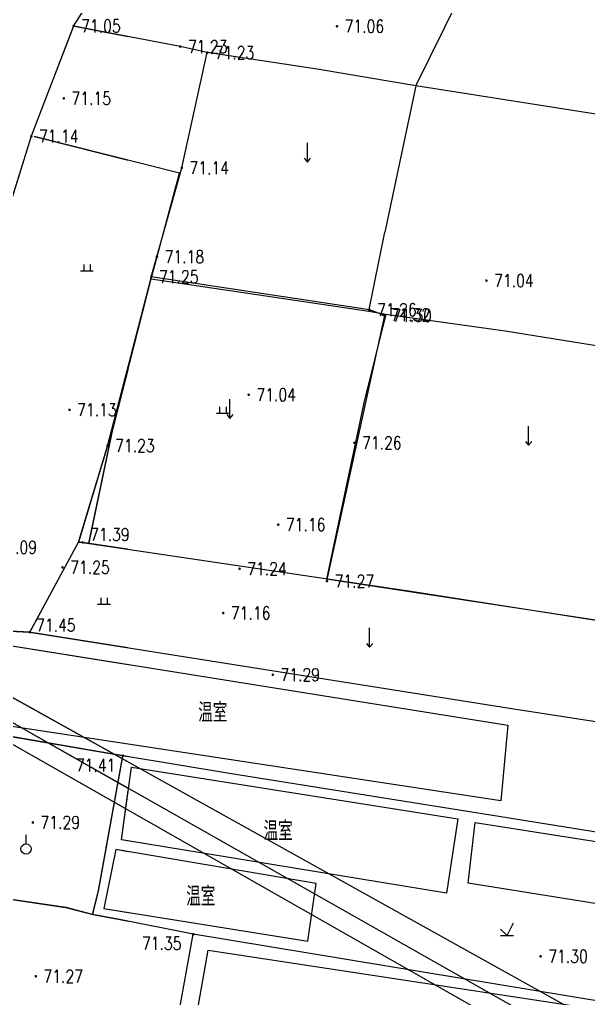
# Model space of a CAD drawing. Extents: x 10519 to 17598, y -625 to 2857.
# Drawn here: x 14007 to 14051.4, y 564.1 to 640.5 of the extents above; entities that cross this region are included whole.
import ezdxf
from ezdxf.enums import TextEntityAlignment as Align

# ---------------------------------------------------------------- set-up
doc = ezdxf.new("R2010")
doc.units = 0
doc.header["$MEASUREMENT"] = 0
doc.layers.get('0').update_dxf_attribs({"linetype": 'CONTINUOUS'})
for name, color, linetype in [('0000原地形', 252, 'CONTINUOUS'), ('ASSIST', 252, 'CONTINUOUS'), ('GCD', 224, 'CONTINUOUS')]:
    doc.layers.add(name, color=color, linetype=linetype)
doc.styles.add('HZ', font='txt8.shx', dxfattribs={"width": 0.8, "bigfont": 'hz.shx'})
doc.styles.get("Standard").update_dxf_attribs({"font": 'txt8.shx', "width": 0.8, "bigfont": 'hz.shx'})

# ---------------------------------------------------------------- blocks, each defined once
blk = doc.blocks.new('GC200')
at = {"linetype": 'Continuous', "const_width": 0.2, "flags": 128}
blk.add_lwpolyline([(-0.1, 0, 1), (0.1, 0, 1)], format="xyb", close=True, dxfattribs=at)
blk = doc.blocks.new('gc119')
for p, q in [((-1, 0), (1, 0)), ((-0.5, 1), (-0.5, 0)), ((0.5, 1), (0.5, 0))]:
    blk.add_line(p, q)
blk = doc.blocks.new('gc125')
blk.add_line((0, 0.8), (0, 2.2))
blk.add_circle((0, 0), 0.8)

msp = doc.modelspace()

# ---------------------------------------------------------------- linework, layer by layer
at = {"layer": '0000原地形', "linetype": 'Continuous'}
for p, q in [((14037.912, 635.332, 71.167), (14043.017, 645.746, 71.167)), ((14011.173, 640.002), (14012.645, 642.328)), ((14011.173, 640.002), (14012.645, 642.328)), ((14011.173, 640.002), (14007.878, 631.403)), ((14011.173, 640.002), (14007.878, 631.403)), ((14019.506, 638.398), (14011.173, 640.002)), ((14019.506, 638.398), (14011.173, 640.002)), ((14021.602, 637.927), (14019.506, 638.398)), ((14021.602, 637.927), (14019.506, 638.398)), ((14019.631, 628.933), (14021.602, 637.927)), ((14019.631, 628.933), (14021.602, 637.927)), ((14030.191, 636.63, 71.167), (14021.602, 637.927, 71.167)), ((14037.912, 635.332, 71.167), (14030.191, 636.63, 71.167)), ((14037.912, 635.332, 71.167), (14035.468, 623.917, 71.167)), ((14053.57, 632.86, 71.167), (14037.912, 635.332, 71.167)), ((14007.878, 631.403), (14003.275, 616.716)), ((14007.878, 631.403), (14003.275, 616.716)), ((14019.456, 628.517, 71.203), (14008.092, 631.391, 71.203)), ((14017.688, 621.998), (14019.631, 628.933)), ((14017.688, 621.998), (14019.631, 628.933)), ((14017.239, 620.277, 71.203), (14019.456, 628.517, 71.203)), ((14034.226, 617.759, 71.167), (14035.468, 623.917, 71.167)), ((14017.248, 620.439), (14017.688, 621.998)), ((14017.248, 620.439), (14017.688, 621.998)), ((14017.248, 620.439), (14013.824, 607.258)), ((14017.248, 620.439), (14013.824, 607.258)), ((14014.214, 608.44, 71.203), (14017.239, 620.277, 71.203)), ((14017.239, 620.277, 71.167), (14026.176, 618.941, 71.167)), ((14034.281, 617.86), (14017.248, 620.439)), ((14034.281, 617.86), (14017.248, 620.439)), ((14026.176, 618.941, 71.167), (14034.226, 617.759, 71.167)), ((14030.961, 596.685), (14035.471, 617.421)), ((14030.961, 596.685), (14035.471, 617.421)), ((14035.552, 617.532, 71.167), (14033.842, 610.594, 71.167)), ((14034.226, 617.759, 71.167), (14035.552, 617.532, 71.167)), ((14035.471, 617.421), (14034.281, 617.86)), ((14035.471, 617.421), (14034.281, 617.86)), ((14035.552, 617.532, 71.167), (14044.875, 616.223, 71.167)), ((14044.875, 616.223, 71.167), (14060.799, 613.668, 71.167)), ((14033.842, 610.594, 71.167), (14030.931, 596.831, 71.167)), ((13968.196, 608.875), (14259.775, 446.624)), ((14012.373, 599.64, 71.203), (14014.214, 608.44, 71.203)), ((14259.638, 442.29), (13967.936, 607.416)), ((14259.638, 442.29), (13967.936, 607.416)), ((14013.824, 607.258), (14011.55, 599.719)), ((14013.824, 607.258), (14011.55, 599.719)), ((14257.112, 441.429), (13968.258, 605.642)), ((14007.762, 592.7, 70.888), (14011.55, 599.719, 70.888)), ((14007.762, 592.7, 70.888), (14011.55, 599.719, 70.888)), ((14011.55, 599.719, 70.888), (14011.882, 599.707, 70.888)), ((14011.55, 599.719, 70.888), (14011.882, 599.707, 70.888)), ((14011.882, 599.707, 70.888), (14037.514, 595.894, 70.888)), ((14011.882, 599.707, 70.888), (14037.514, 595.894, 70.888)), ((14039.8, 595.484, 71.356), (14030.931, 596.831, 71.356)), ((14037.514, 595.894, 70.888), (14091.564, 587.431, 70.888)), ((14037.514, 595.894, 70.888), (14091.564, 587.431, 70.888)), ((14065.856, 591.508, 71.356), (14039.8, 595.484, 71.356)), ((14007.762, 592.7, 70.888), (14003.41, 592.93, 70.888)), ((14007.762, 592.7, 70.888), (14003.41, 592.93, 70.888)), ((14007.762, 592.7, 70.888), (14045.558, 586.716, 70.888)), ((14007.762, 592.7, 70.888), (14045.558, 586.716, 70.888)), ((14045.558, 586.716, 70.888), (14086.103, 580.474, 70.888)), ((14045.558, 586.716, 70.888), (14086.103, 580.474, 70.888)), ((14015.023, 583.066, 72.842), (14005.825, 584.638, 72.842)), ((14015.023, 583.066, 72.842), (14005.825, 584.638, 72.842)), ((14013.123, 572.55, 71.359), (14015.023, 583.066, 71.359)), ((14013.123, 572.55, 71.359), (14015.023, 583.066, 71.359)), ((14023.505, 581.653, 72.842), (14015.023, 583.066, 72.842)), ((14023.505, 581.653, 72.842), (14015.023, 583.066, 72.842)), ((14044.375, 578.321, 72.842), (14023.505, 581.653, 72.842)), ((14044.375, 578.321, 72.842), (14023.505, 581.653, 72.842)), ((14078.748, 572.789, 72.842), (14044.375, 578.321, 72.842)), ((14078.748, 572.789, 72.842), (14044.375, 578.321, 72.842)), ((14010.601, 571.211, 71.517), (14000.213, 572.759, 71.517)), ((14010.601, 571.211, 71.517), (14000.213, 572.759, 71.517)), ((14012.665, 570.677, 71.359), (14013.123, 572.55, 71.359)), ((14012.665, 570.677, 71.359), (14013.123, 572.55, 71.359)), ((14012.665, 570.677, 71.517), (14010.601, 571.211, 71.517)), ((14012.665, 570.677, 71.517), (14010.601, 571.211, 71.517)), ((14014.64, 570.311, 71.517), (14012.665, 570.677, 71.517)), ((14014.64, 570.311, 71.517), (14012.665, 570.677, 71.517)), ((14020.527, 569.135, 71.517), (14014.64, 570.311, 71.517)), ((14020.527, 569.135, 71.517), (14014.64, 570.311, 71.517)), ((14018.718, 559.358, 71.215), (14020.527, 569.135, 71.215)), ((14018.718, 559.358, 71.215), (14020.527, 569.135, 71.215)), ((14061.456, 562.382, 71.517), (14020.527, 569.135, 71.517)), ((14061.456, 562.382, 71.517), (14020.527, 569.135, 71.517))]:
    msp.add_line(p, q, dxfattribs=at)
at = {"layer": '0000原地形'}
for p, q in [((14029.433, 629.384), (14029.433, 630.884)), ((14029.183, 629.684), (14029.433, 629.384)), ((14029.433, 629.384), (14029.683, 629.684)), ((14011.97, 621.389), (14011.97, 620.889)), ((14011.97, 621.389), (14011.97, 620.889)), ((14012.47, 621.389), (14012.47, 620.889)), ((14012.47, 621.389), (14012.47, 620.889)), ((14011.72, 620.889), (14012.72, 620.889)), ((14011.72, 620.889), (14012.72, 620.889)), ((14022.582, 610.298), (14022.582, 609.798)), ((14022.582, 610.298), (14022.582, 609.798)), ((14023.082, 610.298), (14023.082, 609.798)), ((14023.082, 610.298), (14023.082, 609.798)), ((14023.387, 609.388), (14023.387, 610.888)), ((14022.332, 609.798), (14023.332, 609.798)), ((14022.332, 609.798), (14023.332, 609.798)), ((14023.137, 609.688), (14023.387, 609.388)), ((14023.387, 609.388), (14023.637, 609.688)), ((14046.706, 607.289), (14046.706, 608.789)), ((14046.456, 607.589), (14046.706, 607.289)), ((14046.706, 607.289), (14046.956, 607.589)), ((14013.305, 595.378), (14013.305, 594.878)), ((14013.305, 595.378), (14013.305, 594.878)), ((14013.805, 595.378), (14013.805, 594.878)), ((14013.805, 595.378), (14013.805, 594.878)), ((14013.055, 594.878), (14014.055, 594.878)), ((14013.055, 594.878), (14014.055, 594.878)), ((14034.287, 591.532), (14034.287, 593.032)), ((14034.287, 591.532), (14034.287, 593.032)), ((14034.037, 591.832), (14034.287, 591.532)), ((14034.037, 591.832), (14034.287, 591.532)), ((14034.287, 591.532), (14034.537, 591.832)), ((14034.287, 591.532), (14034.537, 591.832)), ((14007.465, 576.188), (14007.465, 576.888)), ((14007.465, 576.188), (14007.465, 576.888)), ((14045.022, 569.026), (14045.522, 570.026)), ((14045.022, 569.026), (14045.522, 570.026)), ((14044.522, 569.526), (14045.022, 569.026)), ((14044.522, 569.526), (14045.022, 569.026)), ((14044.522, 569.026), (14045.522, 569.026)), ((14044.522, 569.026), (14045.522, 569.026))]:
    msp.add_line(p, q, dxfattribs=at)
at = {"layer": '0000原地形', "linetype": 'Continuous', "flags": 128}
for points, elevation in [([(14045.093, 585.46), (14044.541, 579.54), (13994.358, 587.169), (13995.29, 593.415)], 71.299), ([(14045.093, 585.46), (14044.541, 579.54), (13994.358, 587.169), (13995.29, 593.415)], 71.299), ([(14041.175, 578.148), (14040.299, 572.329), (14014.914, 576.514), (14015.702, 582.174)], 71.367), ([(14041.175, 578.148), (14040.299, 572.329), (14014.914, 576.514), (14015.702, 582.174)], 71.367), ([(14066.382, 574.121), (14065.533, 569.339), (14041.982, 573.11), (14042.544, 577.863)], 71.089), ([(14066.382, 574.121), (14065.533, 569.339), (14041.982, 573.11), (14042.544, 577.863)], 71.089), ([(14014.48, 575.735), (14013.553, 571.139), (14029.475, 568.604), (14030.122, 573.084)], 71.226), ([(14014.48, 575.735), (14013.553, 571.139), (14029.475, 568.604), (14030.122, 573.084)], 71.226), ([(14061.562, 561.84), (14059.478, 550.87), (14019.756, 556.985), (14021.678, 567.903)], 73.252), ([(14061.562, 561.84), (14059.478, 550.87), (14019.756, 556.985), (14021.678, 567.903)], 73.252)]:
    msp.add_lwpolyline(points, close=True, dxfattribs=dict(at, elevation=elevation))
at = {"layer": '0000原地形'}
msp.add_ellipse((14007.465, 575.788), major_axis=(0.283, 0.283), ratio=1, start_param=5.497787, end_param=11.780972, dxfattribs=at)
msp.add_ellipse((14007.465, 575.788), major_axis=(0.283, 0.283), ratio=1, start_param=5.497787, end_param=11.780972, dxfattribs=at)
at = {"layer": 'ASSIST', "color": 252}
for p, q in [((13968.196, 608.875), (14015.45, 582.581)), ((14015.45, 580.52), (13967.936, 607.416)), ((14015.45, 578.813), (13968.258, 605.642))]:
    msp.add_line(p, q, dxfattribs=at)
at = {"layer": 'ASSIST', "color": 252, "const_width": 0.1, "flags": 128}
for points in [[(14011.173, 640.002), (14012.645, 642.328), (14015.45, 647.162)], [(14015.45, 639.179), (14011.173, 640.002), (14007.878, 631.403), (14003.275, 616.716), (13998.1, 601.459)], [(14015.45, 613.516), (14013.824, 607.258), (14011.55, 599.719)]]:
    msp.add_lwpolyline(points, dxfattribs=at)
for points, elevation in [([(14015.45, 629.53), (14008.092, 631.391)], 71.203), ([(14012.373, 599.64), (14014.214, 608.44), (14015.45, 613.275)], 71.203), ([(14007.762, 592.7), (14011.55, 599.719), (14011.882, 599.707)], 70.888), ([(14011.882, 599.707), (14015.45, 599.176)], 70.888), ([(14007.762, 592.7), (14003.41, 592.93)], 70.888), ([(14007.762, 592.7), (14015.45, 591.483)], 70.888), ([(14015.45, 582.995), (14015.023, 583.066), (14005.825, 584.638), (14004.436, 584.963), (13997.803, 585.6), (13993.93, 586.597), (13990.727, 587.444)], 72.842), ([(14012.665, 570.677), (14013.123, 572.55), (14015.023, 583.066)], 71.359), ([(14015.45, 570.149), (14014.64, 570.311), (14012.665, 570.677), (14010.601, 571.211), (14000.213, 572.759)], 71.517)]:
    msp.add_lwpolyline(points, dxfattribs=dict(at, elevation=elevation))
at = {"layer": 'ASSIST', "color": 252, "flags": 128}
for points in [[(13968.196, 608.875), (14015.45, 582.581)], [(14015.45, 578.813), (13966.519, 606.63)]]:
    msp.add_lwpolyline(points, dxfattribs=at)
for points, elevation in [([(14015.45, 583.963), (13994.358, 587.169), (13995.29, 593.415), (14015.45, 590.195)], 71.299), ([(14015.45, 576.426), (14014.914, 576.514), (14015.45, 580.361)], 71.367), ([(14015.45, 575.571), (14014.48, 575.735), (14013.553, 571.139), (14015.45, 570.837)], 71.226)]:
    msp.add_lwpolyline(points, dxfattribs=dict(at, elevation=elevation))

# ---------------------------------------------------------------- block references
at = {"layer": 'ASSIST', "color": 252}
ref = msp.add_blockref('GC200', (14011.173, 640.002, 71.045), dxfattribs=dict(at, xscale=0.5, yscale=0.5, zscale=0.5))
ref.add_attrib('height', '71.05', dxfattribs={"layer": 'GCD', "linetype": 'Continuous', "height": 1, "style": 'HZ', "width": 0.8}).set_placement((14011.773, 640.002, 71.045), align=Align.MIDDLE_LEFT)
ref = msp.add_blockref('GC200', (14010.417, 634.36, 71.149), dxfattribs=dict(at, xscale=0.5, yscale=0.5, zscale=0.5))
ref.add_attrib('height', '71.15', dxfattribs={"layer": 'GCD', "linetype": 'Continuous', "height": 1, "style": 'HZ', "width": 0.8}).set_placement((14011.017, 634.36, 71.149), align=Align.MIDDLE_LEFT)
ref = msp.add_blockref('GC200', (14007.878, 631.403, 71.138), dxfattribs=dict(at, xscale=0.5, yscale=0.5, zscale=0.5))
ref.add_attrib('height', '71.14', dxfattribs={"layer": 'GCD', "linetype": 'Continuous', "height": 1, "style": 'HZ', "width": 0.8}).set_placement((14008.478, 631.403, 71.138), align=Align.MIDDLE_LEFT)
at = {"layer": 'ASSIST', "color": 252, "xscale": 0.5, "yscale": 0.5}
for name, p in [('gc119', (14012.22, 620.889)), ('gc119', (14013.555, 594.878)), ('gc125', (14007.465, 575.788))]:
    msp.add_blockref(name, p, dxfattribs=at)
at = {"layer": 'ASSIST', "color": 252}
ref = msp.add_blockref('GC200', (14017.248, 620.439, 71.253), dxfattribs=dict(at, xscale=0.5, yscale=0.5, zscale=0.5))
ref.add_attrib('height', '71.25', dxfattribs={"layer": 'GCD', "linetype": 'Continuous', "height": 1, "style": 'HZ', "width": 0.8}).set_placement((14017.848, 620.439, 71.253), align=Align.MIDDLE_LEFT)
ref = msp.add_blockref('GC200', (14010.858, 610.059, 71.125), dxfattribs=dict(at, xscale=0.5, yscale=0.5, zscale=0.5))
ref.add_attrib('height', '71.13', dxfattribs={"layer": 'GCD', "linetype": 'Continuous', "height": 1, "style": 'HZ', "width": 0.8}).set_placement((14011.458, 610.059, 71.125), align=Align.MIDDLE_LEFT)
ref = msp.add_blockref('GC200', (14013.824, 607.258, 71.228), dxfattribs=dict(at, xscale=0.5, yscale=0.5, zscale=0.5))
ref.add_attrib('height', '71.23', dxfattribs={"layer": 'GCD', "linetype": 'Continuous', "height": 1, "style": 'HZ', "width": 0.8}).set_placement((14014.424, 607.258, 71.228), align=Align.MIDDLE_LEFT)
ref = msp.add_blockref('GC200', (14011.882, 599.707, 71.388), dxfattribs=dict(at, xscale=0.5, yscale=0.5, zscale=0.5))
ref.add_attrib('height', '71.39', dxfattribs={"layer": 'GCD', "linetype": 'Continuous', "height": 1, "style": 'HZ', "width": 0.8}).set_placement((14012.472, 600.326, 71.388), align=Align.MIDDLE_LEFT)
ref = msp.add_blockref('GC200', (14004.639, 599.326, 71.085), dxfattribs=dict(at, xscale=0.5, yscale=0.5, zscale=0.5))
ref.add_attrib('height', '71.09', dxfattribs={"layer": 'GCD', "linetype": 'Continuous', "height": 1, "style": 'HZ', "width": 0.8}).set_placement((14005.239, 599.326, 71.085), align=Align.MIDDLE_LEFT)
ref = msp.add_blockref('GC200', (14010.316, 597.761, 71.245), dxfattribs=dict(at, xscale=0.5, yscale=0.5, zscale=0.5))
ref.add_attrib('height', '71.25', dxfattribs={"layer": 'GCD', "linetype": 'Continuous', "height": 1, "style": 'HZ', "width": 0.8}).set_placement((14010.916, 597.761, 71.245), align=Align.MIDDLE_LEFT)
ref = msp.add_blockref('GC200', (14007.762, 592.7, 71.447), dxfattribs=dict(at, xscale=0.5, yscale=0.5, zscale=0.5))
ref.add_attrib('height', '71.45', dxfattribs={"layer": 'GCD', "linetype": 'Continuous', "height": 1, "style": 'HZ', "width": 0.8}).set_placement((14008.25, 593.25, 71.447), align=Align.MIDDLE_LEFT)
ref = msp.add_blockref('GC200', (14015.023, 583.066, 71.406), dxfattribs=dict(at, xscale=0.5, yscale=0.5, zscale=0.5))
ref.add_attrib('height', '71.41', dxfattribs={"layer": 'GCD', "linetype": 'Continuous', "height": 1, "style": 'HZ', "width": 0.8}).set_placement((14011.357, 582.323, 71.406), align=Align.MIDDLE_LEFT)
ref = msp.add_blockref('GC200', (14007.996, 577.859, 71.292), dxfattribs=dict(at, xscale=0.5, yscale=0.5, zscale=0.5))
ref.add_attrib('height', '71.29', dxfattribs={"layer": 'GCD', "linetype": 'Continuous', "height": 1, "style": 'HZ', "width": 0.8}).set_placement((14008.596, 577.859, 71.292), align=Align.MIDDLE_LEFT)
ref = msp.add_blockref('GC200', (14008.227, 565.856, 71.273), dxfattribs=dict(at, xscale=0.5, yscale=0.5, zscale=0.5))
ref.add_attrib('height', '71.27', dxfattribs={"layer": 'GCD', "linetype": 'Continuous', "height": 1, "style": 'HZ', "width": 0.8}).set_placement((14008.827, 565.856, 71.273), align=Align.MIDDLE_LEFT)
at = {"layer": 'GCD', "linetype": 'Continuous'}
ref = msp.add_blockref('GC200', (14011.173, 640.002, 71.045), dxfattribs=dict(at, xscale=0.5, yscale=0.5, zscale=0.5))
ref.add_attrib('height', '71.05', dxfattribs={"linetype": 'Continuous', "height": 1, "style": 'HZ', "width": 0.8}).set_placement((14011.773, 640.002, 71.045), align=Align.MIDDLE_LEFT)
ref = msp.add_blockref('GC200', (14011.173, 640.002, 71.045), dxfattribs=dict(at, xscale=0.5, yscale=0.5, zscale=0.5))
ref.add_attrib('height', '71.05', dxfattribs={"linetype": 'Continuous', "height": 1, "style": 'HZ', "width": 0.8}).set_placement((14011.773, 640.002, 71.045), align=Align.MIDDLE_LEFT)
ref = msp.add_blockref('GC200', (14031.743, 639.987, 71.055), dxfattribs=dict(at, xscale=0.5, yscale=0.5, zscale=0.5))
ref.add_attrib('height', '71.06', dxfattribs={"linetype": 'Continuous', "height": 1, "style": 'HZ', "width": 0.8}).set_placement((14032.343, 639.987, 71.055), align=Align.MIDDLE_LEFT)
ref = msp.add_blockref('GC200', (14019.506, 638.398, 71.228), dxfattribs=dict(at, xscale=0.5, yscale=0.5, zscale=0.5))
ref.add_attrib('height', '71.23', dxfattribs={"linetype": 'Continuous', "height": 1, "style": 'HZ', "width": 0.8}).set_placement((14020.106, 638.398, 71.228), align=Align.MIDDLE_LEFT)
ref = msp.add_blockref('GC200', (14019.506, 638.398, 71.228), dxfattribs=dict(at, xscale=0.5, yscale=0.5, zscale=0.5))
ref.add_attrib('height', '71.23', dxfattribs={"linetype": 'Continuous', "height": 1, "style": 'HZ', "width": 0.8}).set_placement((14020.106, 638.398, 71.228), align=Align.MIDDLE_LEFT)
ref = msp.add_blockref('GC200', (14021.602, 637.927, 71.231), dxfattribs=dict(at, xscale=0.5, yscale=0.5, zscale=0.5))
ref.add_attrib('height', '71.23', dxfattribs={"linetype": 'Continuous', "height": 1, "style": 'HZ', "width": 0.8}).set_placement((14022.202, 637.927, 71.231), align=Align.MIDDLE_LEFT)
ref = msp.add_blockref('GC200', (14021.602, 637.927, 71.231), dxfattribs=dict(at, xscale=0.5, yscale=0.5, zscale=0.5))
ref.add_attrib('height', '71.23', dxfattribs={"linetype": 'Continuous', "height": 1, "style": 'HZ', "width": 0.8}).set_placement((14022.202, 637.927, 71.231), align=Align.MIDDLE_LEFT)
ref = msp.add_blockref('GC200', (14010.417, 634.36, 71.149), dxfattribs=dict(at, xscale=0.5, yscale=0.5, zscale=0.5))
ref.add_attrib('height', '71.15', dxfattribs={"linetype": 'Continuous', "height": 1, "style": 'HZ', "width": 0.8}).set_placement((14011.017, 634.36, 71.149), align=Align.MIDDLE_LEFT)
ref = msp.add_blockref('GC200', (14010.417, 634.36, 71.149), dxfattribs=dict(at, xscale=0.5, yscale=0.5, zscale=0.5))
ref.add_attrib('height', '71.15', dxfattribs={"linetype": 'Continuous', "height": 1, "style": 'HZ', "width": 0.8}).set_placement((14011.017, 634.36, 71.149), align=Align.MIDDLE_LEFT)
ref = msp.add_blockref('GC200', (14007.878, 631.403, 71.138), dxfattribs=dict(at, xscale=0.5, yscale=0.5, zscale=0.5))
ref.add_attrib('height', '71.14', dxfattribs={"linetype": 'Continuous', "height": 1, "style": 'HZ', "width": 0.8}).set_placement((14008.478, 631.403, 71.138), align=Align.MIDDLE_LEFT)
ref = msp.add_blockref('GC200', (14007.878, 631.403, 71.138), dxfattribs=dict(at, xscale=0.5, yscale=0.5, zscale=0.5))
ref.add_attrib('height', '71.14', dxfattribs={"linetype": 'Continuous', "height": 1, "style": 'HZ', "width": 0.8}).set_placement((14008.478, 631.403, 71.138), align=Align.MIDDLE_LEFT)
ref = msp.add_blockref('GC200', (14019.631, 628.933, 71.141), dxfattribs=dict(at, xscale=0.5, yscale=0.5, zscale=0.5))
ref.add_attrib('height', '71.14', dxfattribs={"linetype": 'Continuous', "height": 1, "style": 'HZ', "width": 0.8}).set_placement((14020.231, 628.933, 71.141), align=Align.MIDDLE_LEFT)
ref = msp.add_blockref('GC200', (14019.631, 628.933, 71.141), dxfattribs=dict(at, xscale=0.5, yscale=0.5, zscale=0.5))
ref.add_attrib('height', '71.14', dxfattribs={"linetype": 'Continuous', "height": 1, "style": 'HZ', "width": 0.8}).set_placement((14020.231, 628.933, 71.141), align=Align.MIDDLE_LEFT)
ref = msp.add_blockref('GC200', (14017.688, 621.998, 71.183), dxfattribs=dict(at, xscale=0.5, yscale=0.5, zscale=0.5))
ref.add_attrib('height', '71.18', dxfattribs={"linetype": 'Continuous', "height": 1, "style": 'HZ', "width": 0.8}).set_placement((14018.288, 621.998, 71.183), align=Align.MIDDLE_LEFT)
ref = msp.add_blockref('GC200', (14017.688, 621.998, 71.183), dxfattribs=dict(at, xscale=0.5, yscale=0.5, zscale=0.5))
ref.add_attrib('height', '71.18', dxfattribs={"linetype": 'Continuous', "height": 1, "style": 'HZ', "width": 0.8}).set_placement((14018.288, 621.998, 71.183), align=Align.MIDDLE_LEFT)
ref = msp.add_blockref('GC200', (14017.248, 620.439, 71.253), dxfattribs=dict(at, xscale=0.5, yscale=0.5, zscale=0.5))
ref.add_attrib('height', '71.25', dxfattribs={"linetype": 'Continuous', "height": 1, "style": 'HZ', "width": 0.8}).set_placement((14017.848, 620.439, 71.253), align=Align.MIDDLE_LEFT)
ref = msp.add_blockref('GC200', (14017.248, 620.439, 71.253), dxfattribs=dict(at, xscale=0.5, yscale=0.5, zscale=0.5))
ref.add_attrib('height', '71.25', dxfattribs={"linetype": 'Continuous', "height": 1, "style": 'HZ', "width": 0.8}).set_placement((14017.848, 620.439, 71.253), align=Align.MIDDLE_LEFT)
ref = msp.add_blockref('GC200', (14043.413, 620.14, 71.042), dxfattribs=dict(at, xscale=0.5, yscale=0.5, zscale=0.5))
ref.add_attrib('height', '71.04', dxfattribs={"linetype": 'Continuous', "height": 1, "style": 'HZ', "width": 0.8}).set_placement((14044.013, 620.14, 71.042), align=Align.MIDDLE_LEFT)
ref = msp.add_blockref('GC200', (14034.281, 617.86, 71.262), dxfattribs=dict(at, xscale=0.5, yscale=0.5, zscale=0.5))
ref.add_attrib('height', '71.26', dxfattribs={"linetype": 'Continuous', "height": 1, "style": 'HZ', "width": 0.8}).set_placement((14034.881, 617.86, 71.262), align=Align.MIDDLE_LEFT)
ref = msp.add_blockref('GC200', (14034.281, 617.86, 71.262), dxfattribs=dict(at, xscale=0.5, yscale=0.5, zscale=0.5))
ref.add_attrib('height', '71.26', dxfattribs={"linetype": 'Continuous', "height": 1, "style": 'HZ', "width": 0.8}).set_placement((14034.881, 617.86, 71.262), align=Align.MIDDLE_LEFT)
ref = msp.add_blockref('GC200', (14035.333, 617.474, 71.315), dxfattribs=dict(at, xscale=0.5, yscale=0.5, zscale=0.5))
ref.add_attrib('height', '71.32', dxfattribs={"linetype": 'Continuous', "height": 1, "style": 'HZ', "width": 0.8}).set_placement((14035.933, 617.474, 71.315), align=Align.MIDDLE_LEFT)
ref = msp.add_blockref('GC200', (14035.333, 617.474, 71.315), dxfattribs=dict(at, xscale=0.5, yscale=0.5, zscale=0.5))
ref.add_attrib('height', '71.32', dxfattribs={"linetype": 'Continuous', "height": 1, "style": 'HZ', "width": 0.8}).set_placement((14035.933, 617.474, 71.315), align=Align.MIDDLE_LEFT)
ref = msp.add_blockref('GC200', (14035.471, 617.421, 71.301), dxfattribs=dict(at, xscale=0.5, yscale=0.5, zscale=0.5))
ref.add_attrib('height', '71.30', dxfattribs={"linetype": 'Continuous', "height": 1, "style": 'HZ', "width": 0.8}).set_placement((14036.071, 617.421, 71.301), align=Align.MIDDLE_LEFT)
ref = msp.add_blockref('GC200', (14035.471, 617.421, 71.301), dxfattribs=dict(at, xscale=0.5, yscale=0.5, zscale=0.5))
ref.add_attrib('height', '71.30', dxfattribs={"linetype": 'Continuous', "height": 1, "style": 'HZ', "width": 0.8}).set_placement((14036.071, 617.421, 71.301), align=Align.MIDDLE_LEFT)
ref = msp.add_blockref('GC200', (14024.853, 611.23, 71.036), dxfattribs=dict(at, xscale=0.5, yscale=0.5, zscale=0.5))
ref.add_attrib('height', '71.04', dxfattribs={"linetype": 'Continuous', "height": 1, "style": 'HZ', "width": 0.8}).set_placement((14025.453, 611.23, 71.036), align=Align.MIDDLE_LEFT)
ref = msp.add_blockref('GC200', (14010.858, 610.059, 71.125), dxfattribs=dict(at, xscale=0.5, yscale=0.5, zscale=0.5))
ref.add_attrib('height', '71.13', dxfattribs={"linetype": 'Continuous', "height": 1, "style": 'HZ', "width": 0.8}).set_placement((14011.458, 610.059, 71.125), align=Align.MIDDLE_LEFT)
ref = msp.add_blockref('GC200', (14010.858, 610.059, 71.125), dxfattribs=dict(at, xscale=0.5, yscale=0.5, zscale=0.5))
ref.add_attrib('height', '71.13', dxfattribs={"linetype": 'Continuous', "height": 1, "style": 'HZ', "width": 0.8}).set_placement((14011.458, 610.059, 71.125), align=Align.MIDDLE_LEFT)
ref = msp.add_blockref('GC200', (14013.824, 607.258, 71.228), dxfattribs=dict(at, xscale=0.5, yscale=0.5, zscale=0.5))
ref.add_attrib('height', '71.23', dxfattribs={"linetype": 'Continuous', "height": 1, "style": 'HZ', "width": 0.8}).set_placement((14014.424, 607.258, 71.228), align=Align.MIDDLE_LEFT)
ref = msp.add_blockref('GC200', (14013.824, 607.258, 71.228), dxfattribs=dict(at, xscale=0.5, yscale=0.5, zscale=0.5))
ref.add_attrib('height', '71.23', dxfattribs={"linetype": 'Continuous', "height": 1, "style": 'HZ', "width": 0.8}).set_placement((14014.424, 607.258, 71.228), align=Align.MIDDLE_LEFT)
ref = msp.add_blockref('GC200', (14033.105, 607.476, 71.262), dxfattribs=dict(at, xscale=0.5, yscale=0.5, zscale=0.5))
ref.add_attrib('height', '71.26', dxfattribs={"linetype": 'Continuous', "height": 1, "style": 'HZ', "width": 0.8}).set_placement((14033.705, 607.476, 71.262), align=Align.MIDDLE_LEFT)
ref = msp.add_blockref('GC200', (14033.105, 607.476, 71.262), dxfattribs=dict(at, xscale=0.5, yscale=0.5, zscale=0.5))
ref.add_attrib('height', '71.26', dxfattribs={"linetype": 'Continuous', "height": 1, "style": 'HZ', "width": 0.8}).set_placement((14033.705, 607.476, 71.262), align=Align.MIDDLE_LEFT)
ref = msp.add_blockref('GC200', (14027.156, 601.096, 71.163), dxfattribs=dict(at, xscale=0.5, yscale=0.5, zscale=0.5))
ref.add_attrib('height', '71.16', dxfattribs={"linetype": 'Continuous', "height": 1, "style": 'HZ', "width": 0.8}).set_placement((14027.756, 601.096, 71.163), align=Align.MIDDLE_LEFT)
ref = msp.add_blockref('GC200', (14027.156, 601.096, 71.163), dxfattribs=dict(at, xscale=0.5, yscale=0.5, zscale=0.5))
ref.add_attrib('height', '71.16', dxfattribs={"linetype": 'Continuous', "height": 1, "style": 'HZ', "width": 0.8}).set_placement((14027.756, 601.096, 71.163), align=Align.MIDDLE_LEFT)
ref = msp.add_blockref('GC200', (14011.882, 599.707, 71.388), dxfattribs=dict(at, xscale=0.5, yscale=0.5, zscale=0.5))
ref.add_attrib('height', '71.39', dxfattribs={"linetype": 'Continuous', "height": 1, "style": 'HZ', "width": 0.8}).set_placement((14012.472, 600.326, 71.388), align=Align.MIDDLE_LEFT)
ref = msp.add_blockref('GC200', (14011.882, 599.707, 71.388), dxfattribs=dict(at, xscale=0.5, yscale=0.5, zscale=0.5))
ref.add_attrib('height', '71.39', dxfattribs={"linetype": 'Continuous', "height": 1, "style": 'HZ', "width": 0.8}).set_placement((14012.472, 600.326, 71.388), align=Align.MIDDLE_LEFT)
ref = msp.add_blockref('GC200', (14004.639, 599.326, 71.085), dxfattribs=dict(at, xscale=0.5, yscale=0.5, zscale=0.5))
ref.add_attrib('height', '71.09', dxfattribs={"linetype": 'Continuous', "height": 1, "style": 'HZ', "width": 0.8}).set_placement((14005.239, 599.326, 71.085), align=Align.MIDDLE_LEFT)
ref = msp.add_blockref('GC200', (14004.639, 599.326, 71.085), dxfattribs=dict(at, xscale=0.5, yscale=0.5, zscale=0.5))
ref.add_attrib('height', '71.09', dxfattribs={"linetype": 'Continuous', "height": 1, "style": 'HZ', "width": 0.8}).set_placement((14005.239, 599.326, 71.085), align=Align.MIDDLE_LEFT)
ref = msp.add_blockref('GC200', (14010.316, 597.761, 71.245), dxfattribs=dict(at, xscale=0.5, yscale=0.5, zscale=0.5))
ref.add_attrib('height', '71.25', dxfattribs={"linetype": 'Continuous', "height": 1, "style": 'HZ', "width": 0.8}).set_placement((14010.916, 597.761, 71.245), align=Align.MIDDLE_LEFT)
ref = msp.add_blockref('GC200', (14010.316, 597.761, 71.245), dxfattribs=dict(at, xscale=0.5, yscale=0.5, zscale=0.5))
ref.add_attrib('height', '71.25', dxfattribs={"linetype": 'Continuous', "height": 1, "style": 'HZ', "width": 0.8}).set_placement((14010.916, 597.761, 71.245), align=Align.MIDDLE_LEFT)
ref = msp.add_blockref('GC200', (14024.137, 597.655, 71.242), dxfattribs=dict(at, xscale=0.5, yscale=0.5, zscale=0.5))
ref.add_attrib('height', '71.24', dxfattribs={"linetype": 'Continuous', "height": 1, "style": 'HZ', "width": 0.8}).set_placement((14024.737, 597.655, 71.242), align=Align.MIDDLE_LEFT)
ref = msp.add_blockref('GC200', (14024.137, 597.655, 71.242), dxfattribs=dict(at, xscale=0.5, yscale=0.5, zscale=0.5))
ref.add_attrib('height', '71.24', dxfattribs={"linetype": 'Continuous', "height": 1, "style": 'HZ', "width": 0.8}).set_placement((14024.737, 597.655, 71.242), align=Align.MIDDLE_LEFT)
ref = msp.add_blockref('GC200', (14030.961, 596.685, 71.272), dxfattribs=dict(at, xscale=0.5, yscale=0.5, zscale=0.5))
ref.add_attrib('height', '71.27', dxfattribs={"linetype": 'Continuous', "height": 1, "style": 'HZ', "width": 0.8}).set_placement((14031.561, 596.685, 71.272), align=Align.MIDDLE_LEFT)
ref = msp.add_blockref('GC200', (14030.961, 596.685, 71.272), dxfattribs=dict(at, xscale=0.5, yscale=0.5, zscale=0.5))
ref.add_attrib('height', '71.27', dxfattribs={"linetype": 'Continuous', "height": 1, "style": 'HZ', "width": 0.8}).set_placement((14031.561, 596.685, 71.272), align=Align.MIDDLE_LEFT)
ref = msp.add_blockref('GC200', (14022.862, 594.196, 71.159), dxfattribs=dict(at, xscale=0.5, yscale=0.5, zscale=0.5))
ref.add_attrib('height', '71.16', dxfattribs={"linetype": 'Continuous', "height": 1, "style": 'HZ', "width": 0.8}).set_placement((14023.462, 594.196, 71.159), align=Align.MIDDLE_LEFT)
ref = msp.add_blockref('GC200', (14022.862, 594.196, 71.159), dxfattribs=dict(at, xscale=0.5, yscale=0.5, zscale=0.5))
ref.add_attrib('height', '71.16', dxfattribs={"linetype": 'Continuous', "height": 1, "style": 'HZ', "width": 0.8}).set_placement((14023.462, 594.196, 71.159), align=Align.MIDDLE_LEFT)
ref = msp.add_blockref('GC200', (14007.762, 592.7, 71.447), dxfattribs=dict(at, xscale=0.5, yscale=0.5, zscale=0.5))
ref.add_attrib('height', '71.45', dxfattribs={"linetype": 'Continuous', "height": 1, "style": 'HZ', "width": 0.8}).set_placement((14008.25, 593.25, 71.447), align=Align.MIDDLE_LEFT)
ref = msp.add_blockref('GC200', (14007.762, 592.7, 71.447), dxfattribs=dict(at, xscale=0.5, yscale=0.5, zscale=0.5))
ref.add_attrib('height', '71.45', dxfattribs={"linetype": 'Continuous', "height": 1, "style": 'HZ', "width": 0.8}).set_placement((14008.25, 593.25, 71.447), align=Align.MIDDLE_LEFT)
ref = msp.add_blockref('GC200', (14026.731, 589.384, 71.29), dxfattribs=dict(at, xscale=0.5, yscale=0.5, zscale=0.5))
ref.add_attrib('height', '71.29', dxfattribs={"linetype": 'Continuous', "height": 1, "style": 'HZ', "width": 0.8}).set_placement((14027.331, 589.384, 71.29), align=Align.MIDDLE_LEFT)
ref = msp.add_blockref('GC200', (14026.731, 589.384, 71.29), dxfattribs=dict(at, xscale=0.5, yscale=0.5, zscale=0.5))
ref.add_attrib('height', '71.29', dxfattribs={"linetype": 'Continuous', "height": 1, "style": 'HZ', "width": 0.8}).set_placement((14027.331, 589.384, 71.29), align=Align.MIDDLE_LEFT)
ref = msp.add_blockref('GC200', (14015.023, 583.066, 71.406), dxfattribs=dict(at, xscale=0.5, yscale=0.5, zscale=0.5))
ref.add_attrib('height', '71.41', dxfattribs={"linetype": 'Continuous', "height": 1, "style": 'HZ', "width": 0.8}).set_placement((14011.357, 582.323, 71.406), align=Align.MIDDLE_LEFT)
ref = msp.add_blockref('GC200', (14015.023, 583.066, 71.406), dxfattribs=dict(at, xscale=0.5, yscale=0.5, zscale=0.5))
ref.add_attrib('height', '71.41', dxfattribs={"linetype": 'Continuous', "height": 1, "style": 'HZ', "width": 0.8}).set_placement((14011.357, 582.323, 71.406), align=Align.MIDDLE_LEFT)
ref = msp.add_blockref('GC200', (14007.996, 577.859, 71.292), dxfattribs=dict(at, xscale=0.5, yscale=0.5, zscale=0.5))
ref.add_attrib('height', '71.29', dxfattribs={"linetype": 'Continuous', "height": 1, "style": 'HZ', "width": 0.8}).set_placement((14008.596, 577.859, 71.292), align=Align.MIDDLE_LEFT)
ref = msp.add_blockref('GC200', (14007.996, 577.859, 71.292), dxfattribs=dict(at, xscale=0.5, yscale=0.5, zscale=0.5))
ref.add_attrib('height', '71.29', dxfattribs={"linetype": 'Continuous', "height": 1, "style": 'HZ', "width": 0.8}).set_placement((14008.596, 577.859, 71.292), align=Align.MIDDLE_LEFT)
ref = msp.add_blockref('GC200', (14020.527, 569.135, 71.348), dxfattribs=dict(at, xscale=0.5, yscale=0.5, zscale=0.5))
ref.add_attrib('height', '71.35', dxfattribs={"linetype": 'Continuous', "height": 1, "style": 'HZ', "width": 0.8}).set_placement((14016.515, 568.425, 71.348), align=Align.MIDDLE_LEFT)
ref = msp.add_blockref('GC200', (14020.527, 569.135, 71.348), dxfattribs=dict(at, xscale=0.5, yscale=0.5, zscale=0.5))
ref.add_attrib('height', '71.35', dxfattribs={"linetype": 'Continuous', "height": 1, "style": 'HZ', "width": 0.8}).set_placement((14016.515, 568.425, 71.348), align=Align.MIDDLE_LEFT)
ref = msp.add_blockref('GC200', (14047.64, 567.414, 71.298), dxfattribs=dict(at, xscale=0.5, yscale=0.5, zscale=0.5))
ref.add_attrib('height', '71.30', dxfattribs={"linetype": 'Continuous', "height": 1, "style": 'HZ', "width": 0.8}).set_placement((14048.24, 567.414, 71.298), align=Align.MIDDLE_LEFT)
ref = msp.add_blockref('GC200', (14047.64, 567.414, 71.298), dxfattribs=dict(at, xscale=0.5, yscale=0.5, zscale=0.5))
ref.add_attrib('height', '71.30', dxfattribs={"linetype": 'Continuous', "height": 1, "style": 'HZ', "width": 0.8}).set_placement((14048.24, 567.414, 71.298), align=Align.MIDDLE_LEFT)
ref = msp.add_blockref('GC200', (14008.227, 565.856, 71.273), dxfattribs=dict(at, xscale=0.5, yscale=0.5, zscale=0.5))
ref.add_attrib('height', '71.27', dxfattribs={"linetype": 'Continuous', "height": 1, "style": 'HZ', "width": 0.8}).set_placement((14008.827, 565.856, 71.273), align=Align.MIDDLE_LEFT)
ref = msp.add_blockref('GC200', (14008.227, 565.856, 71.273), dxfattribs=dict(at, xscale=0.5, yscale=0.5, zscale=0.5))
ref.add_attrib('height', '71.27', dxfattribs={"linetype": 'Continuous', "height": 1, "style": 'HZ', "width": 0.8}).set_placement((14008.827, 565.856, 71.273), align=Align.MIDDLE_LEFT)

# ---------------------------------------------------------------- texts
at = {"layer": '0000原地形', "linetype": 'Continuous', "width": 0.8}
for p in [(14022.044, 586.524), (14022.044, 586.524), (14027.144, 577.277), (14027.144, 577.277), (14021.11, 572.176), (14021.11, 572.176)]:
    msp.add_text('温室', height=1.5, dxfattribs=at).set_placement(p, align=Align.MIDDLE)

doc.saveas('drawing.dxf')
